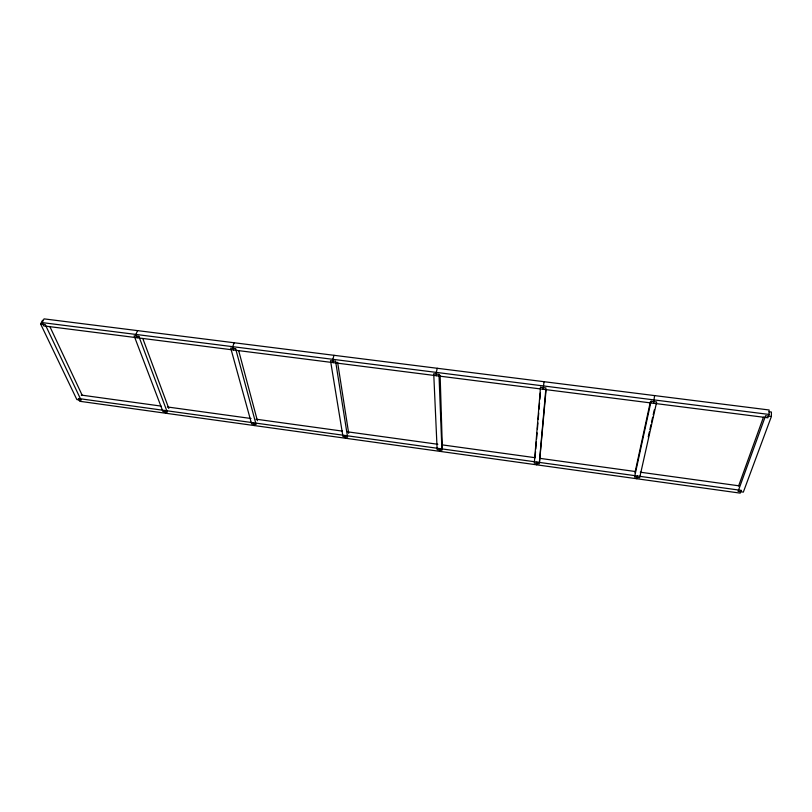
<?xml version="1.0" encoding="UTF-8"?>
<svg xmlns="http://www.w3.org/2000/svg" width="812" height="812" viewBox="0 0 812 812"><rect width="100%" height="100%" fill="white"/><g stroke="black" fill="none" stroke-linecap="round" stroke-linejoin="round"><path stroke-width="1.22" d="M771.39 416.485L765.554 415.744L738.078 491.392L743.335 492.123L771.39 416.485L771.4 412.029L769.076 411.735M769.086 414.445L769.106 409.979L44.071 318.872L42.112 322.587L43.686 325.886L767.858 417.784L769.086 414.445L42.112 322.587M535.037 457.826L535.555 451.594M535.758 449.097L536.377 441.616M536.58 439.13L537.087 432.897M537.402 429.152L537.909 422.92M538.224 419.185L538.732 412.953M539.036 409.207L539.554 402.975M539.858 399.24L540.376 393.008M654.594 395.596L653.498 403.27M536.651 464.819L536.884 462.069M543.086 389.263L544.05 381.701M546.06 389.953L539.554 461.774M634.943 472.888L650.361 401.818M442.367 448.305L440.134 375.357M636.801 478.755L637.41 475.994M648.25 436.836L649.346 431.933M649.904 429.477L651.001 424.585M651.549 422.128L652.645 417.226M653.193 414.78L654.289 409.877M437.252 368.283L436.288 372.393L436.42 375.723M334.026 355.311L332.788 359.31L333.326 362.639M738.605 485.972L763.442 417.216M234.201 342.765L232.699 346.673L233.612 349.992M137.604 330.626L135.858 334.432L137.116 337.741M40.6 323.947L45.208 324.536L81.109 400.184L76.866 399.595L40.6 323.947L42.559 320.243M81.271 395.079L161.121 406.101M167.363 406.964L251.04 418.505M256.034 419.195L342.4 431.111M347.414 431.801L437.841 444.276M441.606 444.793L535.027 457.684M540.021 458.374L635.278 471.508M640.282 472.198L738.808 485.799M49.816 326.475L82.276 395.464M164.592 410.456L165.638 413.227M142.8 338.513L168.815 408.477M253.466 422.778L254.217 425.549M238.738 350.865L257.404 420.717M345.049 435.476L345.496 438.247M337.609 362.284L348.693 433.334M439.485 448.559L439.596 451.33M540.508 387.253L534.306 463.104L539.239 463.794L545.948 387.943L540.508 387.253M651.051 401.25L634.558 477.02L639.653 477.73L656.685 401.96L651.051 401.25M741.214 490.387L740.209 493.128L79.647 401.27L78.317 398.499L741.214 490.387M138.872 336.391L134.112 335.792L162.938 411.542L167.302 412.151L138.872 336.391M235.612 348.642L230.699 348.023L251.598 423.854L256.095 424.483L235.612 348.642M335.6 361.299L330.514 360.66L342.958 436.541L347.597 437.181L335.6 361.299M438.977 374.393L433.73 373.733L437.15 449.615L441.931 450.284L438.977 374.393"/></g></svg>
